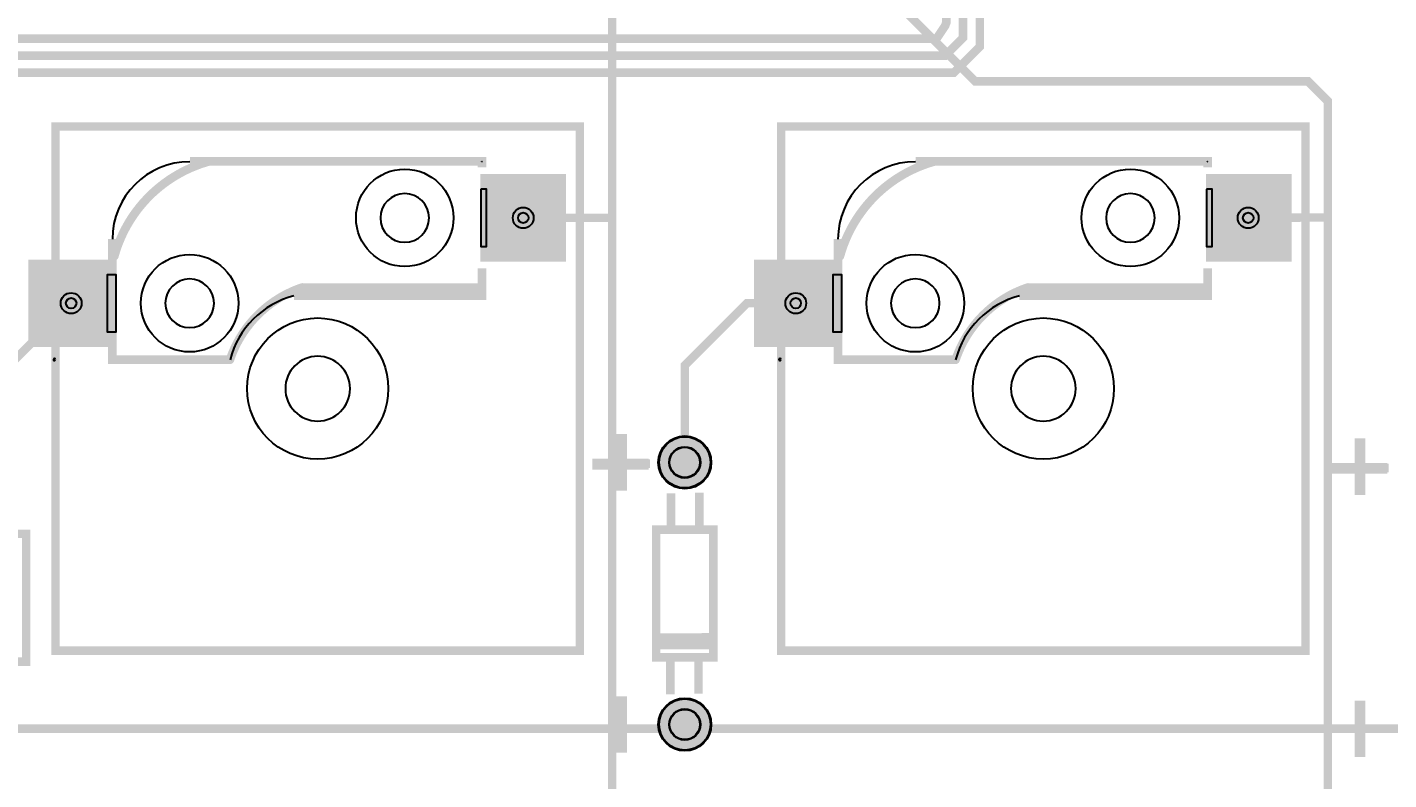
# Model space of a CAD drawing. Header units: millimetres. Extents: x -39 to 282, y -369 to -213.
# Drawn here: x 14.22 to 54.73, y -258.02 to -235.63 of the extents above; entities that cross this region are included whole.
import ezdxf

# ---------------------------------------------------------------- set-up
doc = ezdxf.new("R2010")
doc.units = ezdxf.units.MM
for name, color, linetype, true_color in [('BottomLayer', 7, 'Continuous', 0x0000ff), ('BottomPasteMaskLayer', 7, 'Continuous', 0x800000), ('BottomSilkLayer', 7, 'Continuous', 0x66cc33), ('BottomSolderMaskLayer', 7, 'Continuous', 0xaa00ff), ('Document', 7, 'Continuous', 0xffffff), ('Hole', 7, 'Continuous', 0x222222), ('Multi-Layer', 7, 'Continuous', 0xc0c0c0), ('TopLayer', 7, 'Continuous', 0xff0000), ('TopSilkLayer', 7, 'Continuous', 0xffcc00), ('TopSolderMaskLayer', 7, 'Continuous', 0x800080)]:
    doc.layers.add(name, color=color, linetype=linetype, true_color=true_color)

msp = doc.modelspace()

# ---------------------------------------------------------------- hatches: boundary and pattern name
at = {"layer": 'BottomLayer'}
for points in [[(27.725, -240.025), (30.225, -240.025), (30.225, -242.575), (27.725, -242.575)], [(49.315, -240.025), (51.815, -240.025), (51.815, -242.575), (49.315, -242.575)], [(27.875, -240.451), (27.875, -242.151), (29.475, -242.151), (29.475, -240.451), (27.875, -240.451)], [(49.465, -240.451), (49.465, -242.151), (51.065, -242.151), (51.065, -240.451), (49.465, -240.451)], [(14.275, -242.565), (16.775, -242.565), (16.775, -245.115), (14.275, -245.115)], [(35.865, -242.565), (38.365, -242.565), (38.365, -245.115), (35.865, -245.115)], [(15.025, -242.991), (15.025, -244.691), (16.625, -244.691), (16.625, -242.991), (15.025, -242.991)], [(36.615, -242.991), (36.615, -244.691), (38.215, -244.691), (38.215, -242.991), (36.615, -242.991)]]:
    msp.add_hatch(color=256, dxfattribs=at).paths.add_polyline_path(points)
at = {"layer": 'BottomPasteMaskLayer'}
for points in [[(27.725, -240.025), (30.225, -240.025), (30.225, -242.575), (27.725, -242.575)], [(49.315, -240.025), (51.815, -240.025), (51.815, -242.575), (49.315, -242.575)], [(14.275, -242.565), (16.775, -242.565), (16.775, -245.115), (14.275, -245.115)], [(35.865, -242.565), (38.365, -242.565), (38.365, -245.115), (35.865, -245.115)]]:
    msp.add_hatch(color=256, dxfattribs=at).paths.add_polyline_path(points)
at = {"layer": 'BottomSilkLayer'}
for points in [[(16.81, -242.569), (16.793, -242.568), (16.777, -242.565), (16.761, -242.559), (16.746, -242.552), (16.733, -242.543), (16.72, -242.532), (16.709, -242.519), (16.7, -242.506), (16.693, -242.491), (16.687, -242.475), (16.684, -242.459), (16.683, -242.442), (16.683, -242.442), (16.684, -242.424), (16.688, -242.407), (16.688, -242.407), (16.688, -242.407), (16.688, -242.407), (16.714, -242.317), (16.742, -242.228), (16.772, -242.139), (16.803, -242.051), (16.837, -241.964), (16.873, -241.878), (16.911, -241.792), (16.95, -241.707), (16.992, -241.623), (17.035, -241.541), (17.08, -241.459), (17.127, -241.378), (17.176, -241.298), (17.227, -241.219), (17.279, -241.142), (17.333, -241.066), (17.389, -240.991), (17.447, -240.917), (17.506, -240.844), (17.566, -240.773), (17.629, -240.704), (17.693, -240.635), (17.758, -240.568), (17.825, -240.503), (17.893, -240.439), (17.963, -240.377), (18.034, -240.316), (18.107, -240.257), (18.18, -240.199), (18.255, -240.144), (18.332, -240.089), (18.409, -240.037), (18.488, -239.986), (18.568, -239.938), (18.648, -239.891), (18.73, -239.845), (18.813, -239.802), (18.897, -239.76), (18.982, -239.721), (19.067, -239.683), (19.154, -239.647), (19.241, -239.614), (19.329, -239.582), (19.417, -239.552), (19.507, -239.524), (19.597, -239.498), (19.597, -239.498), (19.597, -239.498), (19.597, -239.498), (19.614, -239.494), (19.632, -239.493), (19.632, -239.493), (19.632, -239.493), (19.649, -239.494), (19.665, -239.498), (19.681, -239.503), (19.695, -239.51), (19.709, -239.519), (19.722, -239.53), (19.733, -239.543), (19.742, -239.557), (19.749, -239.572), (19.755, -239.587), (19.758, -239.604), (19.759, -239.62), (19.759, -239.62), (19.758, -239.637), (19.755, -239.653), (19.749, -239.669), (19.742, -239.684), (19.732, -239.698), (19.721, -239.71), (19.709, -239.721), (19.695, -239.73), (19.68, -239.738), (19.664, -239.743), (19.664, -239.743), (19.664, -239.743), (19.664, -239.743), (19.578, -239.768), (19.492, -239.795), (19.407, -239.823), (19.323, -239.854), (19.239, -239.887), (19.156, -239.921), (19.074, -239.958), (18.993, -239.996), (18.913, -240.036), (18.833, -240.078), (18.755, -240.122), (18.678, -240.168), (18.601, -240.215), (18.526, -240.264), (18.452, -240.315), (18.379, -240.367), (18.308, -240.422), (18.238, -240.477), (18.169, -240.535), (18.101, -240.594), (18.034, -240.654), (17.97, -240.716), (17.906, -240.78), (17.844, -240.845), (17.784, -240.911), (17.725, -240.979), (17.667, -241.048), (17.611, -241.118), (17.557, -241.19), (17.505, -241.263), (17.454, -241.337), (17.405, -241.412), (17.357, -241.488), (17.312, -241.565), (17.268, -241.644), (17.226, -241.723), (17.186, -241.803), (17.148, -241.884), (17.111, -241.967), (17.077, -242.049), (17.044, -242.133), (17.013, -242.217), (16.984, -242.302), (16.958, -242.388), (16.933, -242.474), (16.933, -242.474), (16.933, -242.474), (16.933, -242.474), (16.933, -242.474), (16.927, -242.49), (16.92, -242.505), (16.911, -242.519), (16.9, -242.532), (16.887, -242.543), (16.874, -242.552), (16.859, -242.559), (16.843, -242.565), (16.827, -242.568), (16.81, -242.569), (16.81, -242.569), (16.81, -242.569), (16.81, -242.569)], [(27.75, -239.494), (20.18, -239.494), (19.63, -239.494), (19.614, -239.495), (19.597, -239.498), (19.582, -239.503), (19.567, -239.511), (19.553, -239.52), (19.541, -239.531), (19.53, -239.543), (19.52, -239.557), (19.513, -239.572), (19.508, -239.588), (19.504, -239.604), (19.503, -239.621), (19.504, -239.637), (19.508, -239.653), (19.513, -239.669), (19.52, -239.684), (19.53, -239.698), (19.541, -239.71), (19.553, -239.721), (19.567, -239.731), (19.582, -239.738), (19.597, -239.743), (19.614, -239.746), (19.63, -239.748), (20.18, -239.748), (27.75, -239.748), (27.767, -239.746), (27.783, -239.743), (27.799, -239.738), (27.814, -239.731), (27.828, -239.721), (27.84, -239.71), (27.851, -239.698), (27.86, -239.684), (27.868, -239.669), (27.873, -239.653), (27.876, -239.637), (27.877, -239.621), (27.876, -239.604), (27.873, -239.588), (27.868, -239.572), (27.86, -239.557), (27.851, -239.543), (27.84, -239.531), (27.828, -239.52), (27.814, -239.511), (27.799, -239.503), (27.783, -239.498), (27.767, -239.495), (27.75, -239.494), (27.75, -239.494)], [(38.4, -242.569), (38.383, -242.568), (38.367, -242.565), (38.351, -242.559), (38.336, -242.552), (38.323, -242.543), (38.31, -242.532), (38.299, -242.519), (38.29, -242.506), (38.283, -242.491), (38.277, -242.475), (38.274, -242.459), (38.273, -242.442), (38.273, -242.442), (38.274, -242.424), (38.278, -242.407), (38.278, -242.407), (38.278, -242.407), (38.278, -242.407), (38.304, -242.317), (38.332, -242.228), (38.362, -242.139), (38.393, -242.051), (38.427, -241.964), (38.463, -241.878), (38.501, -241.792), (38.54, -241.707), (38.582, -241.623), (38.625, -241.541), (38.67, -241.459), (38.717, -241.378), (38.766, -241.298), (38.817, -241.219), (38.869, -241.142), (38.923, -241.066), (38.979, -240.991), (39.037, -240.917), (39.096, -240.844), (39.157, -240.773), (39.219, -240.704), (39.283, -240.635), (39.348, -240.568), (39.415, -240.503), (39.483, -240.439), (39.553, -240.377), (39.624, -240.316), (39.697, -240.257), (39.77, -240.199), (39.845, -240.144), (39.922, -240.089), (39.999, -240.037), (40.078, -239.986), (40.158, -239.938), (40.238, -239.891), (40.32, -239.845), (40.403, -239.802), (40.487, -239.76), (40.572, -239.721), (40.657, -239.683), (40.744, -239.647), (40.831, -239.614), (40.919, -239.582), (41.007, -239.552), (41.097, -239.524), (41.187, -239.498), (41.187, -239.498), (41.187, -239.498), (41.187, -239.498), (41.204, -239.494), (41.222, -239.493), (41.222, -239.493), (41.222, -239.493), (41.239, -239.494), (41.255, -239.498), (41.271, -239.503), (41.285, -239.51), (41.299, -239.519), (41.312, -239.53), (41.323, -239.543), (41.332, -239.557), (41.339, -239.572), (41.345, -239.587), (41.348, -239.604), (41.349, -239.62), (41.349, -239.62), (41.348, -239.637), (41.345, -239.653), (41.339, -239.669), (41.332, -239.684), (41.322, -239.698), (41.311, -239.71), (41.299, -239.721), (41.285, -239.73), (41.27, -239.738), (41.254, -239.743), (41.254, -239.743), (41.254, -239.743), (41.254, -239.743), (41.168, -239.768), (41.082, -239.795), (40.997, -239.823), (40.913, -239.854), (40.829, -239.887), (40.746, -239.921), (40.664, -239.958), (40.583, -239.996), (40.503, -240.036), (40.423, -240.078), (40.345, -240.122), (40.268, -240.168), (40.192, -240.215), (40.116, -240.264), (40.042, -240.315), (39.97, -240.367), (39.898, -240.422), (39.828, -240.477), (39.759, -240.535), (39.691, -240.594), (39.625, -240.654), (39.56, -240.716), (39.496, -240.78), (39.434, -240.845), (39.374, -240.911), (39.315, -240.979), (39.257, -241.048), (39.201, -241.118), (39.147, -241.19), (39.095, -241.263), (39.044, -241.337), (38.995, -241.412), (38.947, -241.488), (38.902, -241.565), (38.858, -241.644), (38.816, -241.723), (38.776, -241.803), (38.738, -241.884), (38.701, -241.967), (38.667, -242.049), (38.634, -242.133), (38.603, -242.217), (38.574, -242.302), (38.548, -242.388), (38.523, -242.474), (38.523, -242.474), (38.523, -242.474), (38.523, -242.474), (38.523, -242.474), (38.518, -242.49), (38.51, -242.505), (38.501, -242.519), (38.49, -242.532), (38.478, -242.543), (38.464, -242.552), (38.449, -242.559), (38.433, -242.565), (38.417, -242.568), (38.4, -242.569), (38.4, -242.569), (38.4, -242.569), (38.4, -242.569)], [(49.34, -239.494), (41.77, -239.494), (41.22, -239.494), (41.204, -239.495), (41.188, -239.498), (41.172, -239.503), (41.157, -239.511), (41.143, -239.52), (41.131, -239.531), (41.12, -239.543), (41.11, -239.557), (41.103, -239.572), (41.098, -239.588), (41.094, -239.604), (41.093, -239.621), (41.094, -239.637), (41.098, -239.653), (41.103, -239.669), (41.11, -239.684), (41.12, -239.698), (41.131, -239.71), (41.143, -239.721), (41.157, -239.731), (41.172, -239.738), (41.188, -239.743), (41.204, -239.746), (41.22, -239.748), (41.77, -239.748), (49.34, -239.748), (49.357, -239.746), (49.373, -239.743), (49.389, -239.738), (49.404, -239.731), (49.418, -239.721), (49.43, -239.71), (49.441, -239.698), (49.45, -239.684), (49.458, -239.669), (49.463, -239.653), (49.466, -239.637), (49.467, -239.621), (49.466, -239.604), (49.463, -239.588), (49.458, -239.572), (49.45, -239.557), (49.441, -239.543), (49.43, -239.531), (49.418, -239.52), (49.404, -239.511), (49.389, -239.503), (49.373, -239.498), (49.357, -239.495), (49.34, -239.494), (49.34, -239.494)], [(20.25, -245.65), (20.233, -245.649), (20.217, -245.646), (20.201, -245.64), (20.186, -245.633), (20.172, -245.624), (20.16, -245.613), (20.149, -245.6), (20.14, -245.587), (20.132, -245.572), (20.127, -245.556), (20.124, -245.54), (20.123, -245.523), (20.123, -245.523), (20.123, -245.523), (20.124, -245.501), (20.13, -245.48), (20.13, -245.48), (20.13, -245.48), (20.13, -245.48), (20.13, -245.48), (20.158, -245.399), (20.189, -245.319), (20.221, -245.239), (20.255, -245.16), (20.291, -245.082), (20.329, -245.005), (20.369, -244.928), (20.411, -244.853), (20.454, -244.779), (20.5, -244.706), (20.547, -244.634), (20.596, -244.563), (20.646, -244.494), (20.698, -244.425), (20.752, -244.358), (20.807, -244.292), (20.864, -244.228), (20.923, -244.165), (20.983, -244.103), (21.045, -244.043), (21.108, -243.985), (21.172, -243.928), (21.238, -243.872), (21.305, -243.818), (21.373, -243.766), (21.443, -243.716), (21.514, -243.667), (21.586, -243.62), (21.659, -243.575), (21.733, -243.531), (21.808, -243.489), (21.884, -243.45), (21.962, -243.412), (22.04, -243.375), (22.119, -243.341), (22.198, -243.309), (22.279, -243.279), (22.36, -243.25), (22.36, -243.25), (22.36, -243.25), (22.36, -243.25), (22.38, -243.245), (22.401, -243.243), (22.401, -243.243), (22.418, -243.244), (22.434, -243.248), (22.45, -243.253), (22.465, -243.26), (22.478, -243.27), (22.491, -243.281), (22.502, -243.293), (22.511, -243.307), (22.518, -243.322), (22.524, -243.337), (22.527, -243.354), (22.528, -243.37), (22.528, -243.37), (22.527, -243.388), (22.523, -243.405), (22.517, -243.422), (22.509, -243.437), (22.499, -243.452), (22.486, -243.465), (22.472, -243.475), (22.457, -243.484), (22.441, -243.491), (22.441, -243.491), (22.441, -243.491), (22.441, -243.491), (22.441, -243.491), (22.363, -243.518), (22.287, -243.547), (22.211, -243.578), (22.136, -243.611), (22.061, -243.645), (21.988, -243.682), (21.915, -243.72), (21.844, -243.76), (21.773, -243.802), (21.704, -243.846), (21.636, -243.891), (21.568, -243.938), (21.502, -243.987), (21.438, -244.037), (21.374, -244.089), (21.312, -244.143), (21.251, -244.198), (21.192, -244.254), (21.134, -244.312), (21.077, -244.372), (21.022, -244.432), (20.969, -244.494), (20.917, -244.558), (20.867, -244.623), (20.818, -244.689), (20.771, -244.756), (20.726, -244.824), (20.682, -244.894), (20.64, -244.964), (20.6, -245.036), (20.562, -245.108), (20.525, -245.182), (20.49, -245.256), (20.458, -245.331), (20.427, -245.407), (20.398, -245.484), (20.371, -245.561), (20.371, -245.561), (20.371, -245.561), (20.371, -245.561), (20.365, -245.576), (20.357, -245.59), (20.348, -245.603), (20.337, -245.615), (20.325, -245.625), (20.311, -245.634), (20.297, -245.641), (20.281, -245.646), (20.266, -245.649), (20.25, -245.65), (20.25, -245.65), (20.25, -245.65)], [(22.4, -243.498), (23.44, -243.498), (27.75, -243.498), (27.767, -243.497), (27.783, -243.493), (27.799, -243.488), (27.814, -243.481), (27.828, -243.471), (27.84, -243.46), (27.851, -243.448), (27.86, -243.434), (27.868, -243.419), (27.873, -243.404), (27.876, -243.387), (27.877, -243.371), (27.876, -243.354), (27.873, -243.338), (27.868, -243.322), (27.86, -243.307), (27.851, -243.293), (27.84, -243.281), (27.828, -243.27), (27.814, -243.261), (27.799, -243.253), (27.783, -243.248), (27.767, -243.245), (27.75, -243.244), (23.44, -243.244), (22.4, -243.244), (22.384, -243.245), (22.367, -243.248), (22.352, -243.253), (22.337, -243.261), (22.323, -243.27), (22.311, -243.281), (22.3, -243.293), (22.29, -243.307), (22.283, -243.322), (22.278, -243.338), (22.274, -243.354), (22.273, -243.371), (22.274, -243.387), (22.278, -243.404), (22.283, -243.419), (22.29, -243.434), (22.3, -243.448), (22.311, -243.46), (22.323, -243.471), (22.337, -243.481), (22.352, -243.488), (22.367, -243.493), (22.384, -243.497), (22.4, -243.498), (22.4, -243.498)], [(41.84, -245.65), (41.823, -245.649), (41.807, -245.646), (41.791, -245.64), (41.776, -245.633), (41.762, -245.624), (41.75, -245.613), (41.739, -245.6), (41.73, -245.587), (41.722, -245.572), (41.717, -245.556), (41.714, -245.54), (41.713, -245.523), (41.713, -245.523), (41.713, -245.523), (41.714, -245.501), (41.72, -245.48), (41.72, -245.48), (41.72, -245.48), (41.72, -245.48), (41.72, -245.48), (41.748, -245.399), (41.779, -245.319), (41.811, -245.239), (41.845, -245.16), (41.881, -245.082), (41.919, -245.005), (41.959, -244.928), (42.001, -244.853), (42.044, -244.779), (42.09, -244.706), (42.137, -244.634), (42.186, -244.563), (42.236, -244.494), (42.288, -244.425), (42.342, -244.358), (42.397, -244.292), (42.454, -244.228), (42.513, -244.165), (42.573, -244.103), (42.635, -244.043), (42.698, -243.985), (42.762, -243.928), (42.828, -243.872), (42.895, -243.818), (42.963, -243.766), (43.033, -243.716), (43.104, -243.667), (43.176, -243.62), (43.249, -243.575), (43.323, -243.531), (43.398, -243.489), (43.474, -243.45), (43.552, -243.412), (43.63, -243.375), (43.709, -243.341), (43.788, -243.309), (43.869, -243.279), (43.95, -243.25), (43.95, -243.25), (43.95, -243.25), (43.95, -243.25), (43.97, -243.245), (43.991, -243.243), (43.991, -243.243), (44.008, -243.244), (44.024, -243.248), (44.04, -243.253), (44.055, -243.26), (44.068, -243.27), (44.081, -243.281), (44.092, -243.293), (44.101, -243.307), (44.109, -243.322), (44.114, -243.337), (44.117, -243.354), (44.118, -243.37), (44.118, -243.37), (44.117, -243.388), (44.113, -243.405), (44.107, -243.422), (44.099, -243.437), (44.089, -243.452), (44.076, -243.465), (44.062, -243.475), (44.047, -243.484), (44.031, -243.491), (44.031, -243.491), (44.031, -243.491), (44.031, -243.491), (44.031, -243.491), (43.953, -243.518), (43.877, -243.547), (43.801, -243.578), (43.726, -243.611), (43.651, -243.645), (43.578, -243.682), (43.505, -243.72), (43.434, -243.76), (43.363, -243.802), (43.294, -243.846), (43.226, -243.891), (43.158, -243.938), (43.092, -243.987), (43.028, -244.037), (42.964, -244.089), (42.902, -244.143), (42.841, -244.198), (42.782, -244.254), (42.724, -244.312), (42.667, -244.372), (42.612, -244.432), (42.559, -244.494), (42.507, -244.558), (42.457, -244.623), (42.408, -244.689), (42.361, -244.756), (42.316, -244.824), (42.272, -244.894), (42.23, -244.964), (42.19, -245.036), (42.152, -245.108), (42.115, -245.182), (42.081, -245.256), (42.048, -245.331), (42.017, -245.407), (41.988, -245.484), (41.961, -245.561), (41.961, -245.561), (41.961, -245.561), (41.961, -245.561), (41.955, -245.576), (41.947, -245.59), (41.938, -245.603), (41.927, -245.615), (41.915, -245.625), (41.901, -245.634), (41.887, -245.641), (41.871, -245.646), (41.856, -245.649), (41.84, -245.65), (41.84, -245.65), (41.84, -245.65)], [(43.99, -243.498), (45.03, -243.498), (49.34, -243.498), (49.357, -243.497), (49.373, -243.493), (49.389, -243.488), (49.404, -243.481), (49.418, -243.471), (49.43, -243.46), (49.441, -243.448), (49.45, -243.434), (49.458, -243.419), (49.463, -243.404), (49.466, -243.387), (49.467, -243.371), (49.466, -243.354), (49.463, -243.338), (49.458, -243.322), (49.45, -243.307), (49.441, -243.293), (49.43, -243.281), (49.418, -243.27), (49.404, -243.261), (49.389, -243.253), (49.373, -243.248), (49.357, -243.245), (49.34, -243.244), (45.03, -243.244), (43.99, -243.244), (43.974, -243.245), (43.958, -243.248), (43.942, -243.253), (43.927, -243.261), (43.913, -243.27), (43.901, -243.281), (43.89, -243.293), (43.88, -243.307), (43.873, -243.322), (43.868, -243.338), (43.864, -243.354), (43.863, -243.371), (43.864, -243.387), (43.868, -243.404), (43.873, -243.419), (43.88, -243.434), (43.89, -243.448), (43.901, -243.46), (43.913, -243.471), (43.927, -243.481), (43.942, -243.488), (43.958, -243.493), (43.974, -243.497), (43.99, -243.498), (43.99, -243.498)], [(16.75, -245.648), (20.25, -245.648), (20.267, -245.646), (20.283, -245.643), (20.299, -245.638), (20.314, -245.631), (20.328, -245.621), (20.34, -245.61), (20.351, -245.598), (20.36, -245.584), (20.368, -245.569), (20.373, -245.553), (20.376, -245.537), (20.377, -245.521), (20.376, -245.504), (20.373, -245.488), (20.368, -245.472), (20.36, -245.457), (20.351, -245.443), (20.34, -245.431), (20.328, -245.42), (20.314, -245.411), (20.299, -245.403), (20.283, -245.398), (20.267, -245.395), (20.25, -245.394), (16.75, -245.394), (16.734, -245.395), (16.717, -245.398), (16.702, -245.403), (16.687, -245.411), (16.673, -245.42), (16.661, -245.431), (16.65, -245.443), (16.64, -245.457), (16.633, -245.472), (16.628, -245.488), (16.624, -245.504), (16.623, -245.521), (16.624, -245.537), (16.628, -245.553), (16.633, -245.569), (16.64, -245.584), (16.65, -245.598), (16.661, -245.61), (16.673, -245.621), (16.687, -245.631), (16.702, -245.638), (16.717, -245.643), (16.734, -245.646), (16.75, -245.648), (16.75, -245.648)], [(38.34, -245.648), (41.84, -245.648), (41.857, -245.646), (41.873, -245.643), (41.889, -245.638), (41.904, -245.631), (41.918, -245.621), (41.93, -245.61), (41.941, -245.598), (41.95, -245.584), (41.958, -245.569), (41.963, -245.553), (41.966, -245.537), (41.967, -245.521), (41.966, -245.504), (41.963, -245.488), (41.958, -245.472), (41.95, -245.457), (41.941, -245.443), (41.93, -245.431), (41.918, -245.42), (41.904, -245.411), (41.889, -245.403), (41.873, -245.398), (41.857, -245.395), (41.84, -245.394), (38.34, -245.394), (38.324, -245.395), (38.308, -245.398), (38.292, -245.403), (38.277, -245.411), (38.263, -245.42), (38.251, -245.431), (38.24, -245.443), (38.23, -245.457), (38.223, -245.472), (38.218, -245.488), (38.214, -245.504), (38.213, -245.521), (38.214, -245.537), (38.218, -245.553), (38.223, -245.569), (38.23, -245.584), (38.24, -245.598), (38.251, -245.61), (38.263, -245.621), (38.277, -245.631), (38.292, -245.638), (38.308, -245.643), (38.324, -245.646), (38.34, -245.648), (38.34, -245.648)], [(32.932, -253.666), (32.932, -254.126), (32.922, -254.136), (34.602, -254.136), (34.632, -254.107), (34.632, -253.696), (34.632, -253.657)]]:
    msp.add_hatch(color=256, dxfattribs=at).paths.add_polyline_path(points)
at = {"layer": 'BottomSolderMaskLayer'}
for points in [[(27.699, -240), (30.25, -240), (30.25, -242.601), (27.699, -242.601)], [(49.29, -240), (51.84, -240), (51.84, -242.601), (49.29, -242.601)], [(14.25, -242.54), (16.8, -242.54), (16.8, -245.141), (14.25, -245.141)], [(35.84, -242.54), (38.39, -242.54), (38.39, -245.141), (35.84, -245.141)], [(32.995, -248.577, 1), (34.569, -248.577, 1)], [(32.995, -256.376, 1), (34.569, -256.376, 1)]]:
    msp.add_hatch(color=256, dxfattribs=at).paths.add_polyline_path(points)
at = {"layer": 'Document'}
for points in [[(32.062, -247.737), (31.742, -247.737), (31.742, -249.417), (32.062, -249.417)], [(54.033, -247.864), (53.713, -247.864), (53.713, -249.544), (54.033, -249.544)], [(32.709, -248.789), (32.709, -248.469), (31.029, -248.469), (31.029, -248.789)], [(54.681, -248.916), (54.681, -248.596), (53.001, -248.596), (53.001, -248.916)], [(32.062, -255.536), (31.742, -255.536), (31.742, -257.217), (32.062, -257.217)], [(54.033, -255.664), (53.713, -255.664), (53.713, -257.344), (54.033, -257.344)]]:
    msp.add_hatch(color=256, dxfattribs=at).paths.add_polyline_path(points)
at = {"layer": 'Multi-Layer'}
for points in [[(33.02, -248.577, 1), (34.544, -248.577, 1)], [(33.02, -256.376, 1), (34.544, -256.376, 1)]]:
    msp.add_hatch(color=256, dxfattribs=at).paths.add_polyline_path(points)
at = {"layer": 'TopSolderMaskLayer'}
for points in [[(32.995, -248.577, 1), (34.569, -248.577, 1)], [(32.995, -256.376, 1), (34.569, -256.376, 1)]]:
    msp.add_hatch(color=256, dxfattribs=at).paths.add_polyline_path(points)

# ---------------------------------------------------------------- linework, layer by layer
at = {"layer": 'BottomLayer', "const_width": 0.254}
for points in [[(-33.02, -298.793), (-34.836, -298.793), (-36.83, -296.8), (-36.83, -238.379), (-34.417, -235.966), (41.275, -235.966), (41.529, -235.585), (41.562, -235.497), (41.562, -225.878)], [(-33.02, -278.347), (-34.327, -278.347), (-36.195, -276.48), (-36.195, -238.379), (-34.29, -236.474), (41.529, -236.474), (42.061, -235.943), (42.061, -225.877)], [(-32.893, -256.503), (-34.581, -256.503), (-35.56, -255.525), (-35.56, -238.506), (-34.036, -236.982), (41.783, -236.982), (42.561, -236.204), (42.561, -225.877)], [(33.782, -256.376), (33.655, -256.503), (12.065, -256.503)], [(55.753, -256.503), (33.909, -256.503), (33.782, -256.376)]]:
    msp.add_lwpolyline(points, dxfattribs=at)
at = {"layer": 'BottomLayer'}
for centre in [(15.025, -245.52), (36.615, -245.52)]:
    msp.add_arc(centre, 0.03, 359.9073, 349.7038, dxfattribs=at)
at = {"layer": 'BottomSilkLayer', "const_width": 0.254}
for points in [[(27.75, -239.795), (27.75, -239.621), (19.064, -239.621)], [(49.34, -239.795), (49.34, -239.621), (40.654, -239.621)], [(16.75, -241.934), (16.75, -245.347), (16.75, -245.521), (20.25, -245.521)], [(38.34, -241.934), (38.34, -245.347), (38.34, -245.521), (41.84, -245.521)], [(27.75, -243.371), (27.75, -242.807)], [(49.34, -243.371), (49.34, -242.807)], [(22.15, -243.621), (22.4, -243.621), (23.44, -243.621), (27.75, -243.621), (27.75, -243.371)], [(43.74, -243.621), (43.99, -243.621), (45.03, -243.621), (49.34, -243.621), (49.34, -243.371)], [(31.912, -247.836), (31.912, -249.307)], [(53.883, -247.964), (53.883, -249.434)], [(31.112, -248.617), (32.752, -248.617)], [(53.083, -248.744), (54.723, -248.744)], [(33.372, -250.516), (33.372, -249.496)], [(34.212, -250.476), (34.212, -249.476)], [(33.352, -254.477), (33.352, -255.477)], [(34.192, -254.436), (34.192, -255.457)], [(31.892, -255.607), (31.892, -257.107)], [(53.863, -255.734), (53.863, -257.234)]]:
    msp.add_lwpolyline(points, dxfattribs=at)
at = {"layer": 'BottomSilkLayer'}
for points in [[(27.715, -240.451), (27.715, -242.151), (27.885, -242.151), (27.885, -240.451), (27.715, -240.451)], [(49.305, -240.451), (49.305, -242.151), (49.475, -242.151), (49.475, -240.451), (49.305, -240.451)], [(16.6, -244.691), (16.86, -244.691), (16.86, -242.991), (16.6, -242.991), (16.6, -244.691), (16.6, -244.691)], [(38.19, -244.691), (38.45, -244.691), (38.45, -242.991), (38.19, -242.991), (38.19, -244.691), (38.19, -244.691)]]:
    msp.add_lwpolyline(points, close=True, dxfattribs=at)
at = {"layer": 'BottomSilkLayer', "const_width": 0.254}
for points in [[(12.485, -250.704), (12.485, -254.504), (14.185, -254.504), (14.185, -250.704), (12.485, -250.704)], [(32.932, -250.577), (32.932, -254.377), (34.632, -254.377), (34.632, -250.577), (32.932, -250.577)]]:
    msp.add_lwpolyline(points, close=True, dxfattribs=at)
at = {"layer": 'BottomSilkLayer'}
for centre, radius, start, end in [((19.054, -241.934), 2.304, 90, 179.9994), ((27.74, -239.621), 0.01, 270.1452, 0.1456), ((40.644, -241.934), 2.304, 90, 179.9994), ((49.33, -239.621), 0.01, 270.1452, 0.1456), ((22.82, -246.19), 2.655, 104.6017, 165.3998), ((44.41, -246.19), 2.655, 104.6017, 165.3998)]:
    msp.add_arc(centre, radius, start, end, dxfattribs=at)
at = {"layer": 'BottomSolderMaskLayer'}
for centre, radius in [((33.782, -248.577), 0.787), ((33.782, -248.577), 0.465), ((33.782, -256.376), 0.787), ((33.782, -256.377), 0.465)]:
    msp.add_circle(centre, radius, dxfattribs=at)
at = {"layer": 'Document'}
for centre, radius, start, end in [((25.45, -241.302), 0.725, 0.1496, 359.8504), ((47.04, -241.302), 0.725, 0.1496, 359.8504), ((19.05, -243.842), 0.725, 0.1496, 359.8504), ((40.64, -243.842), 0.725, 0.1496, 359.8504), ((22.86, -246.383), 0.963, 0.1504, 359.8496), ((44.45, -246.383), 0.963, 0.1504, 359.8496)]:
    msp.add_arc(centre, radius, start, end, dxfattribs=at)
at = {"layer": 'Hole'}
for centre in [(28.975, -241.3), (50.546, -241.3), (15.525, -243.84), (37.084, -243.84)]:
    msp.add_circle(centre, 0.155, dxfattribs=at)
at = {"layer": 'Multi-Layer'}
for centre, radius in [((25.45, -241.3), 1.45), ((47.04, -241.3), 1.45), ((28.975, -241.3), 0.31), ((50.546, -241.3), 0.31), ((19.05, -243.84), 1.45), ((40.64, -243.84), 1.45), ((15.525, -243.84), 0.31), ((37.084, -243.84), 0.31), ((22.86, -246.38), 2.1), ((44.45, -246.38), 2.1), ((33.782, -248.577), 0.762), ((33.782, -248.577), 0.45), ((33.782, -256.376), 0.762), ((33.782, -256.377), 0.45)]:
    msp.add_circle(centre, radius, dxfattribs=at)
at = {"layer": 'TopLayer', "const_width": 0.254}
for points in [[(27.051, -220.091), (27.559, -220.599), (27.559, -227.965), (31.623, -232.029), (31.623, -241.3), (28.975, -241.3)], [(28.956, -220.091), (28.956, -223.774), (42.418, -237.236), (52.324, -237.236), (52.916, -237.828), (52.916, -262.891)], [(31.623, -241.3), (31.623, -280.29), (32.258, -280.925), (34.798, -280.925), (35.306, -281.433), (35.306, -301.499), (36.322, -302.515), (44.831, -302.515), (45.339, -303.023), (45.339, -320.295), (44.577, -321.057), (35.052, -321.057), (34.163, -321.946), (34.163, -340.742), (31.369, -343.536), (31.369, -365.634)], [(50.546, -241.3), (52.916, -241.287), (52.916, -241.288)], [(15.525, -243.84), (13.335, -246.03), (13.335, -248.704)], [(33.782, -248.577), (33.782, -245.688), (35.629, -243.84), (37.084, -243.84)]]:
    msp.add_lwpolyline(points, dxfattribs=at)
at = {"layer": 'TopSilkLayer', "const_width": 0.254}
for points in [[(15.06, -254.181), (15.06, -238.581), (30.66, -238.581), (30.66, -254.181), (15.06, -254.181)], [(36.65, -254.181), (36.65, -238.581), (52.251, -238.581), (52.251, -254.181), (36.65, -254.181)]]:
    msp.add_lwpolyline(points, close=True, dxfattribs=at)
at = {"layer": 'TopSolderMaskLayer'}
for centre, radius in [((33.782, -248.577), 0.787), ((33.782, -248.577), 0.465), ((33.782, -256.376), 0.787), ((33.782, -256.377), 0.465)]:
    msp.add_circle(centre, radius, dxfattribs=at)

doc.saveas('drawing.dxf')
